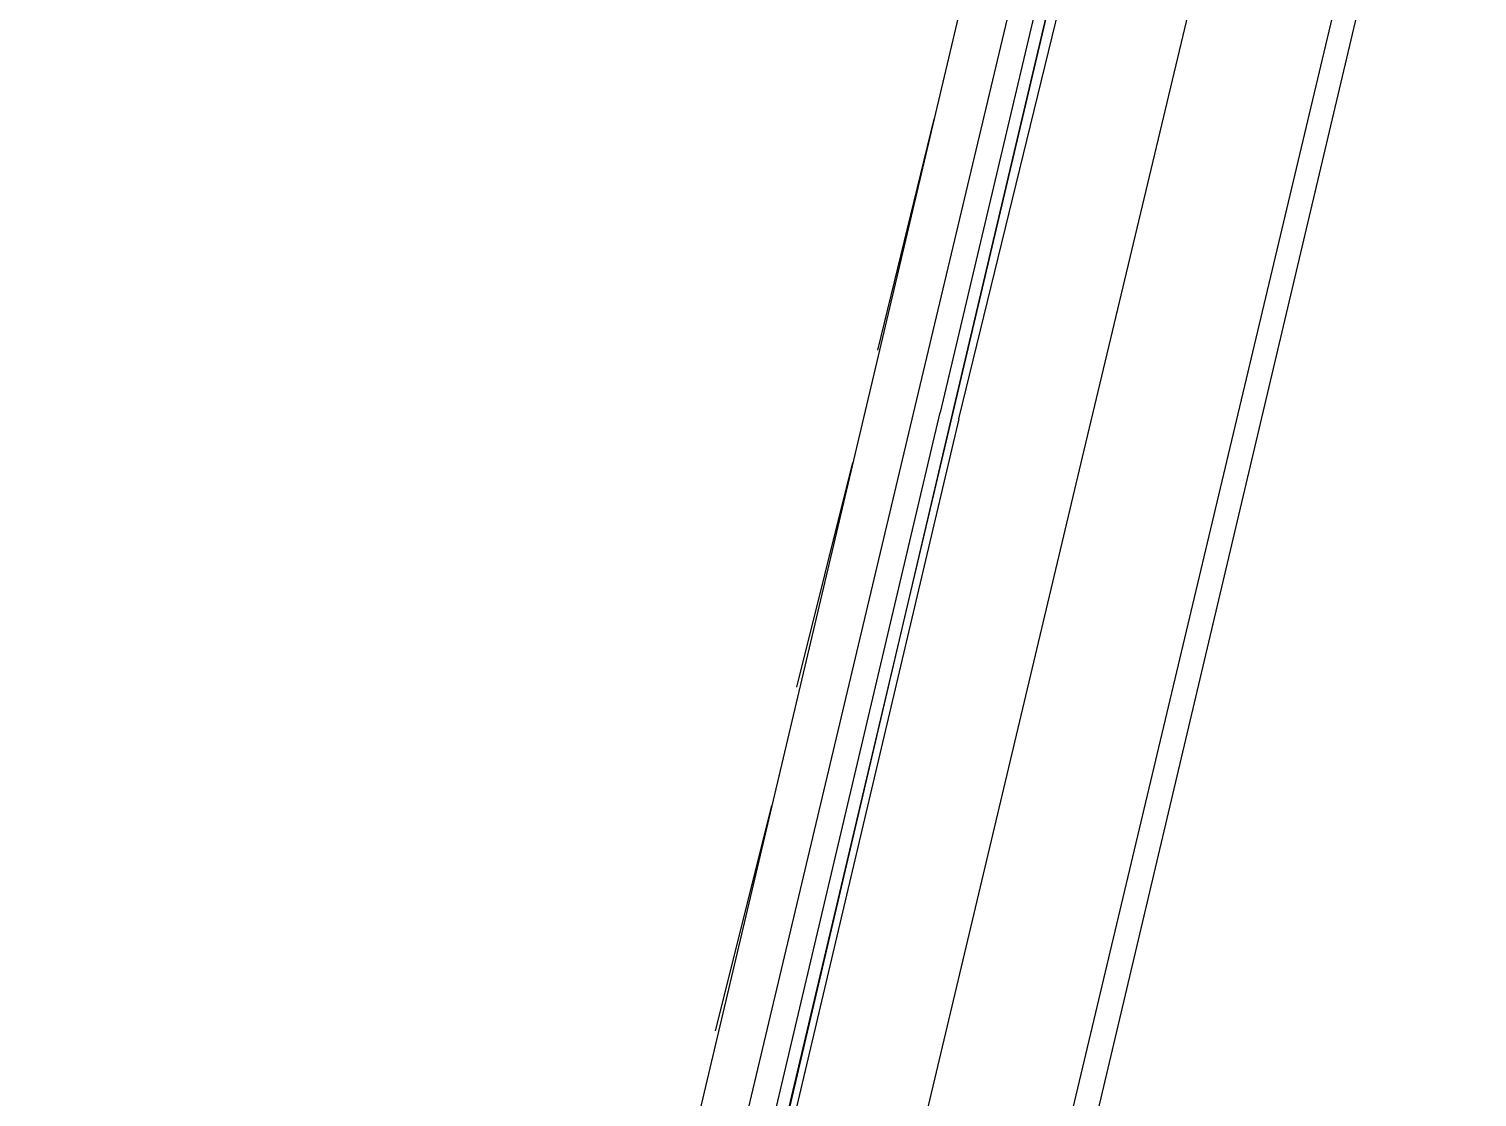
# Model space of a CAD drawing. Header units: feet. Extents: x -84 to 198, y -22 to 181.
# Drawn here: x 87.893 to 90.987, y 24.596 to 26.877 of the extents above; entities that cross this region are included whole.
import ezdxf

# ---------------------------------------------------------------- set-up
doc = ezdxf.new("R2010")
doc.units = ezdxf.units.FT
doc.layers.add('A-LINEA', color=7, linetype='CONTINUOUS')

msp = doc.modelspace()

# ---------------------------------------------------------------- linework, layer by layer
at = {"layer": 'A-LINEA'}
for p, q in [((87.8933, 14.9111), (90.9867, 27.9911)), ((90.1067, 27.8711), (88.2933, 20.1911)), ((90.8667, 27.6978), (89.04, 20.0178)), ((89.7867, 26.0711), (90.1733, 27.6978)), ((89.7067, 26.1911), (89.8267, 26.6844)), ((89.5333, 25.4711), (89.6533, 25.9511)), ((89.36, 24.7378), (89.48, 25.2178))]:
    msp.add_line(p, q, dxfattribs=at)
for points in [[(90.5733, 27.7644), (90.1467, 25.9778), (89.7067, 24.1244)], [(89.88, 26.0444), (90.2933, 27.7378), (90.28, 27.7511), (90.2667, 27.7511), (89.8667, 26.0578), (90.2667, 27.7511), (90.2533, 27.7511), (90.24, 27.7511), (89.84, 26.0578)], [(89.3733, 24.2044), (89.3733, 24.2044), (89.3467, 24.2178), (89.7867, 26.0711)], [(89.88, 26.0444), (89.4267, 24.1244), (89.4133, 24.1244), (89.8667, 26.0578), (89.4133, 24.1378), (89.4, 24.1244), (89.3867, 24.1378), (89.84, 26.0578)]]:
    msp.add_lwpolyline(points, dxfattribs=at)

doc.saveas('drawing.dxf')
